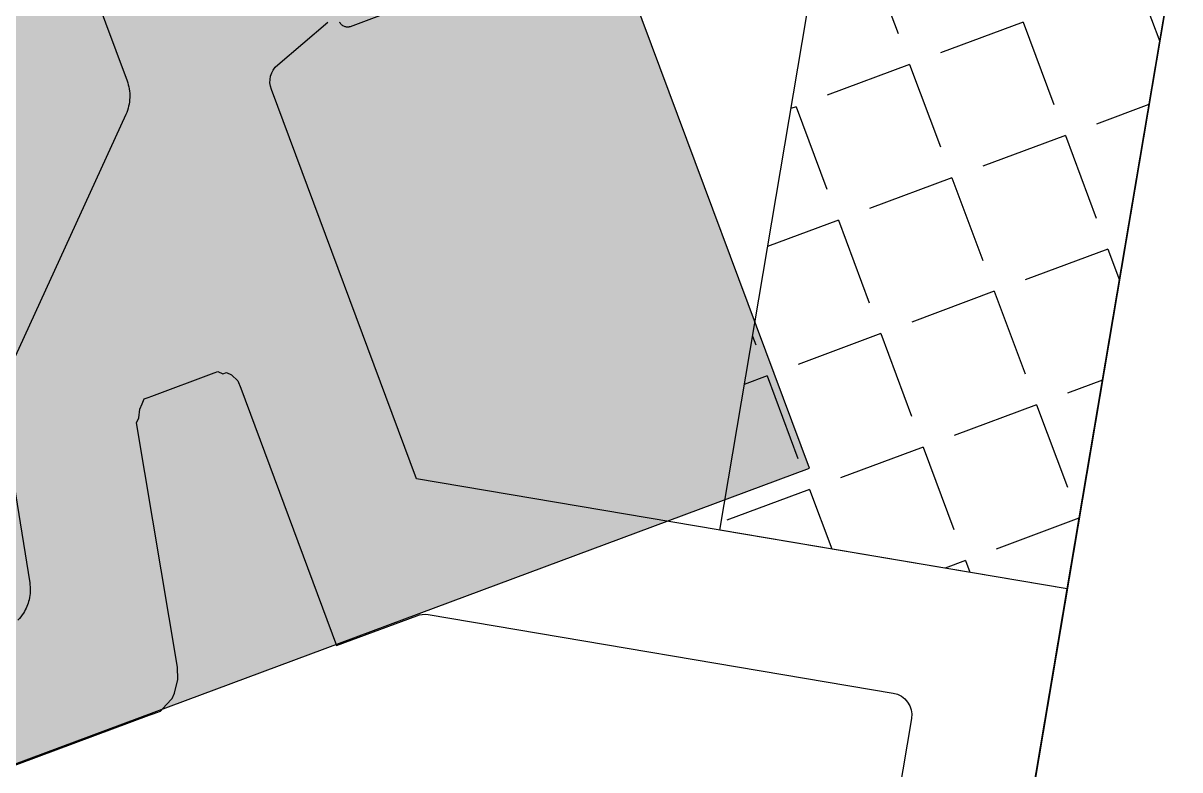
# Model space of a CAD drawing. Extents: x 12199666 to 24617114, y 1197707 to 2548648.
# Drawn here: x 12322914.83 to 12322941.08, y 1285006.87 to 1285023.83 of the extents above; entities that cross this region are included whole.
import ezdxf

# ---------------------------------------------------------------- set-up
doc = ezdxf.new("R2010")
doc.units = 0
doc.header["$LTSCALE"] = 10
doc.header["$MEASUREMENT"] = 0
doc.layers.add('TX-PLAN-T1-F11$0$_EDO-ALUMINIUM-SECTION', color=90, linetype='Continuous', lineweight=30)
for name, color, linetype in [('TX-PLAN-T1-F11$0$F-Alum', 4, 'Continuous'), ('TX-PLAN-T1-F11$0$F_MISC', 8, 'Continuous'), ('TX-PLAN-T1-F11$0$Hatch', 8, 'Continuous'), ('TX-PLAN-T1-F11$0$INSUL', 173, 'Continuous')]:
    doc.layers.add(name, color=color, linetype=linetype)

# ---------------------------------------------------------------- blocks, each defined once
blk = doc.blocks.new('*U195')
at = {"layer": 'TX-PLAN-T1-F11$0$INSUL', "lineweight": 0}
h = blk.add_hatch(dxfattribs=at)
h.set_pattern_fill('岩棉', color=256, scale=60.00000000000002, style=0, pattern_type=2)
h.set_pattern_definition([(171.78891, (31.98000479999999, 119.4285713999999), (-403.9210344936758, 60.00000149168051), [2.0005134, -418.1072400000002]), (146.908661, (33.73372379999999, 118.2857141999999), (-95.04024262992478, 60.00000083033304), [2.093239800000001, -437.4870720000002]), (132.32733, (35.03487, 116.8571429999999), (-106.9202743718115, 119.9999994801657), [1.932303599999998, -403.8514799999996]), (114.796992, (35.8268718, 115.1428571999999), (-23.76006081965321, 59.99999964663972), [1.8883968, -196.393272]), (91.6202240999998, (35.8834434, 113.1428574), (-11.88003000216715, 359.9999998263044), [2.000800199999999, -418.1671799999997]), (82.82482490000001, (30.05657160000001, 66.85714259999999), (83.16020966511272, 659.9999982204777), [46.65104279999994, -9750.067799999993]), (97.17517500000001, (41.823459, 66.85714259999999), (-83.16021148970225, 659.9999979909094), [46.65104280000004, -9750.06780000001]), (88.37977579999999, (35.9965866, 113.1428574), (11.88002583240484, 359.9999999412873), [2.0008002, -418.16718]), (65.203007, (36.05315819999999, 115.1428571999999), (23.76006077749137, 59.99999973523376), [1.888396799999998, -196.3932719999997]), (47.67266909999998, (36.84516060000001, 116.8571429999999), (106.9202740388371, 119.9999998207617), [1.932303599999999, -403.8514799999998]), (33.09133829999998, (38.14630680000001, 118.2857141999999), (95.0402417250371, 60.00000218260124), [2.0932398, -437.4870719999998]), (8.211089519999998, (39.90002519999999, 119.4285713999999), (403.9210347392536, 59.99999988934716), [2.0005134, -418.1072399999999]), (87.16616460000002, (30.00000000000001, 65.71428599999996), (11.88002507150802, 180.0000001810667), [1.144256399999998, -239.1495899999996]), (103.9013849999999, (30.282858, 64.57142879999994), (-47.5201215879632, 179.9999997770064), [1.177340399999998, -246.0641939999996]), (111.603615, (30.73543020000001, 63.42857159999996), (-11.88003031737481, 59.99999997976404), [1.229204999999999, -63.30404399999991]), (122.761347, (31.470861, 62.28571439999996), (-35.64009214299298, 59.99999937378065), [1.3590366, -284.0386379999999]), (138.290552, (32.43257759999999, 61.42857119999996), (-71.2801817170538, 60.00000123338383), [1.288252200000001, -269.2446480000003]), (152.003514, (33.5074374, 60.85714259999997), (-106.9202745038909, 59.99999917536116), [1.2173142, -254.4187140000001]), (166.477202, (34.6954404, 60.57142859999996), (-237.6006083015547, 60.00000192533073), [1.2218772, -255.3723300000001]), (167.070755, (35.94001500000002, 60.28571399999996), (-249.4806394894893, 59.99999988713196), [1.276948800000001, -266.8823280000002]), (12.92924439999999, (35.94001500000002, 60.28571399999996), (249.4806395808134, 59.99999961372987), [1.2769488, -266.882328]), (13.52279750000001, (37.1845896, 60.57142859999996), (237.6006088251535, 59.99999985187424), [1.221877199999999, -255.3723299999998]), (27.99648529999997, (38.3725926, 60.85714259999997), (118.8003031649702, 60.00000218637319), [1.2173142, -254.418714]), (41.70944699999995, (39.44745299999998, 61.42857119999996), (71.28018116740307, 60.00000178097831), [1.288252199999999, -269.2446479999997]), (57.2386522, (40.40916960000001, 62.28571439999996), (118.8003026691194, 180.000001000711), [1.359036599999999, -284.0386379999999]), (68.396384, (41.1445998, 63.42857159999996), (11.88003024886847, 60.00000021423826), [1.229204999999999, -63.30404399999996]), (76.098615, (41.59717259999999, 64.57142879999994), (11.88003045248315, 59.99999970942572), [1.177340399999998, -246.0641939999996]), (92.83383529999988, (41.8800306, 65.71428599999996), (-11.88003015074521, 179.9999999348276), [1.144256399999999, -239.1495899999998])])
h.paths.add_polyline_path([(0, 0), (429.9707085312324, 0), (429.9707085312324, 59.99999999999999), (0, 59.99999999999999)])
at = {"layer": 'TX-PLAN-T1-F11$0$INSUL'}
blk.add_lwpolyline([(0, 0), (429.9707085312324, 0), (429.9707085312324, 59.99999999999999), (0, 59.99999999999999)], close=True, dxfattribs=at)
blk = doc.blocks.new('TX-PLAN-T1-F11$0$A$C6BF074A9')
at = {"layer": 'TX-PLAN-T1-F11$0$F-Alum', "flags": 128}
blk.add_lwpolyline([(-235.3913204157579, 410.9107295166641), (-235.3913204157579, 275.9177901004177)], dxfattribs=at)
at = {"layer": 'TX-PLAN-T1-F11$0$F-Alum'}
blk.add_lwpolyline([(-192.728572928565, 295.2721246498868), (-215.3235193982109, 282.2185119354863), (-215.4005641166441, 282.1740014554116), (-215.4776088348444, 282.129490975366), (-215.5546535530448, 282.0849804952622), (-215.6642325096618, 281.9189148168543), (-215.7738114662789, 281.7528491383882), (-215.8063457044627, 281.6312939400113), (-215.826903700814, 281.311138824999), (-215.7704169789649, 281.0354941900032), (-213.9308527863905, 275.7168914225067), (-213.9633870248072, 275.5953362241444), (-213.9514107829746, 275.3967363074362), (-213.9839450211584, 275.2751811090739), (-214.0164792593423, 275.1536259106824), (-214.0935239777755, 275.109115430666), (-214.1705686959758, 275.0646049505767), (-215.4803289072443, 274.3079267894382), (-215.5573736254446, 274.2634163093926), (-215.6789288238942, 274.2959505476347), (-215.7559735420946, 274.2514400675309), (-215.8775287405442, 274.2839743058021), (-216.0435944190103, 274.3935532623173), (-216.1326153790433, 274.5476426989362), (-219.2528000317834, 279.9484774521143), (-220.9310281714279, 278.9789270169158, -0.1317235214320435), (-221.1811490815453, 278.9118698887642), (-231.8913204157579, 278.9118698887642, -0.4142135623730951), (-232.3913204157579, 279.4118698887642), (-232.3913204157579, 399.7208269503635)], format="xyb", dxfattribs=at)
at = {"layer": 'TX-PLAN-T1-F11$0$F-Alum', "flags": 128}
for points in [[(-235.3913420925237, 275.9177901429821), (-220.4131011441204, 275.9177901429821), (-215.6897066985111, 267.7419045095912, -0.3152987886799567), (-215.7395376134518, 267.1704967673313), (-216.6999882676027, 266.0252268934737, -0.0196722183013028)], [(-216.9521617947466, 265.9799224573535, -0.04513751778239599), (-216.9817477830074, 266.0004968435269), (-216.9952698156558, 266.011836742694, 0.0451393579640419), (-217.0248570807598, 266.0324118556482, 0.05218479355864211), (-217.0629885643575, 266.0491276476996, 0.04398833932685407), (-217.0972574492771, 266.0568249365197, 0.03657129093758601), (-217.1264229724038, 266.0585745559683, 0.03475147928130187), (-217.154095794991, 266.0562816873598, 0.02182096290644634), (-217.171210933695, 266.0528874513284, 0.02280645304693617), (-217.1887109242234, 266.0477600484182, 0.02280395239238229), (-217.2056693248305, 266.0410608158882, 0.02182096206438926), (-217.2212615548488, 266.0332293934653, 0.003696398728543123), (-217.2238329124957, 266.0317691085829), (-218.6981630909577, 265.1800151457601, 0.03105091884749481)], [(-209.2656312920008, 263.8944501444812, -0.03475147924605953), (-209.4039953742031, 263.8829854343085, -0.03657129111977475), (-209.5498230121884, 263.8917331444563, -0.04398833918282417), (-209.7211675401632, 263.9302191340421, -0.05218730032289804), (-209.9118338702101, 264.0138025346268, -0.0824963867964911), (-210.1662652313098, 264.2204132712677, -0.0501052308301199), (-210.2830758909549, 264.3826565586087), (-212.4270055021479, 268.0936579332219, -0.0483517640790157), (-212.5069605321478, 268.2692688390262, -0.09869862796076512), (-212.5591422989819, 268.656756805739, -0.04969625579067396), (-212.5271178234689, 268.8524490511654), (-210.8146281905792, 275.2506937573953, 0.04969559068900396)], [(-210.8334499352932, 275.8299563517967), (-212.144567931522, 279.7021372963382, -0.09765390076462198), (-212.1954141519818, 280.0857076452839, -0.08249689019927062), (-212.1214847536612, 280.4050179197102, -0.05218554557818329), (-212.0223354389746, 280.5880653153608, -0.04398758776123118)]]:
    blk.add_lwpolyline(points, format="xyb", dxfattribs=at)
at = {"layer": 'TX-PLAN-T1-F11$0$F_MISC', "ltscale": 18000, "extrusion": (6.800515792032808e-07, -9.067815260528008e-07, -0.9999999999993576), "xscale": -1, "rotation": 239.9840001645362}
blk.add_blockref('*U195', (-37.87882982764083, -68.09845589171347, -0.0003954173365476329), dxfattribs=at)
blk = doc.blocks.new('*U193')
at = {"layer": 'TX-PLAN-T1-F11$0$Hatch'}
h = blk.add_hatch(dxfattribs=at)
h.set_pattern_fill('ANGLE', color=256, scale=10, angle=30.01599999725287)
h.set_pattern_definition([(30.0159999972559, (7246.221578325145, 83575.31519770106), (-1.375665006031407, 2.381185795182857), [2, -0.7500000000000001]), (120.0160000000013, (7246.221578325145, 83575.31519770106), (-2.381185795182858, -1.375665006031407), [1.999999999999999, -0.7499999999999996])])
h.paths.add_polyline_path([(60.00000032735988, 120.9771403750929), (67.99996101413853, 120.9771446270752), (68.00000002421439, 47.58085556495644), (48.19380796328187, 36.13969821600767), (16.62201892351732, 36.13970411113405), (16.62202052539214, 44.13970411113405), (46.04924303735606, 44.1397041111195), (60, 52.19937255952391)])
at = {"layer": 'TX-PLAN-T1-F11$0$F-Alum', "flags": 128}
for points in [[(60, 52.19937255952391), (60, 255.9699132520182)], [(60, 255.9699132520182), (60, 120.9769738357718)]]:
    blk.add_lwpolyline(points, dxfattribs=at)
at = {"layer": 'TX-PLAN-T1-F11$0$Hatch'}
blk.add_line((60.00000032735988, 120.9771403750929), (60, 52.19937255952391), dxfattribs=at)
blk.add_lwpolyline([(60.00000032735988, 120.9771403750929), (67.99996101413853, 120.9771446270752), (68.00000002421439, 47.58085556495644), (48.19380796328187, 36.13969821600767), (16.62201892351732, 36.13970411113405), (16.62202052539214, 44.13970411113405), (46.04924303735606, 44.1397041111195), (60, 52.19937255952391), (60.00000032735988, 120.9771403750929)], dxfattribs=at)
blk.add_blockref('TX-PLAN-T1-F11$0$A$C6BF074A9', (295.3913204157725, -154.9408162646432))
blk = doc.blocks.new('TX-PLAN-T1-F11$0$A$C21521A5F')
at = {"rotation": 90}
blk.add_blockref('*U193', (388.7170751225203, -1239.780242875218, 0.0004146164392175001), dxfattribs=at)
blk = doc.blocks.new('TX-PLAN-T1-F11$0$标准层幕墙0118')
at = {"color": 3, "rotation": 90}
blk.add_blockref('TX-PLAN-T1-F11$0$A$C21521A5F', (22760.21984725795, 37461.28223098579, -0.0004146164392191675), dxfattribs=at)
blk = doc.blocks.new('TX-PLAN-T1-F11')
at = {"layer": 'TX-PLAN-T1-F11$0$_EDO-ALUMINIUM-SECTION', "rotation": 350.4236156863823}
blk.add_blockref('TX-PLAN-T1-F11$0$标准层幕墙0118', (12293055.45042718, 1251790.443008234), dxfattribs=at)

msp = doc.modelspace()

# ---------------------------------------------------------------- block references
msp.add_blockref('TX-PLAN-T1-F11', (0, 0))

doc.saveas('drawing.dxf')
